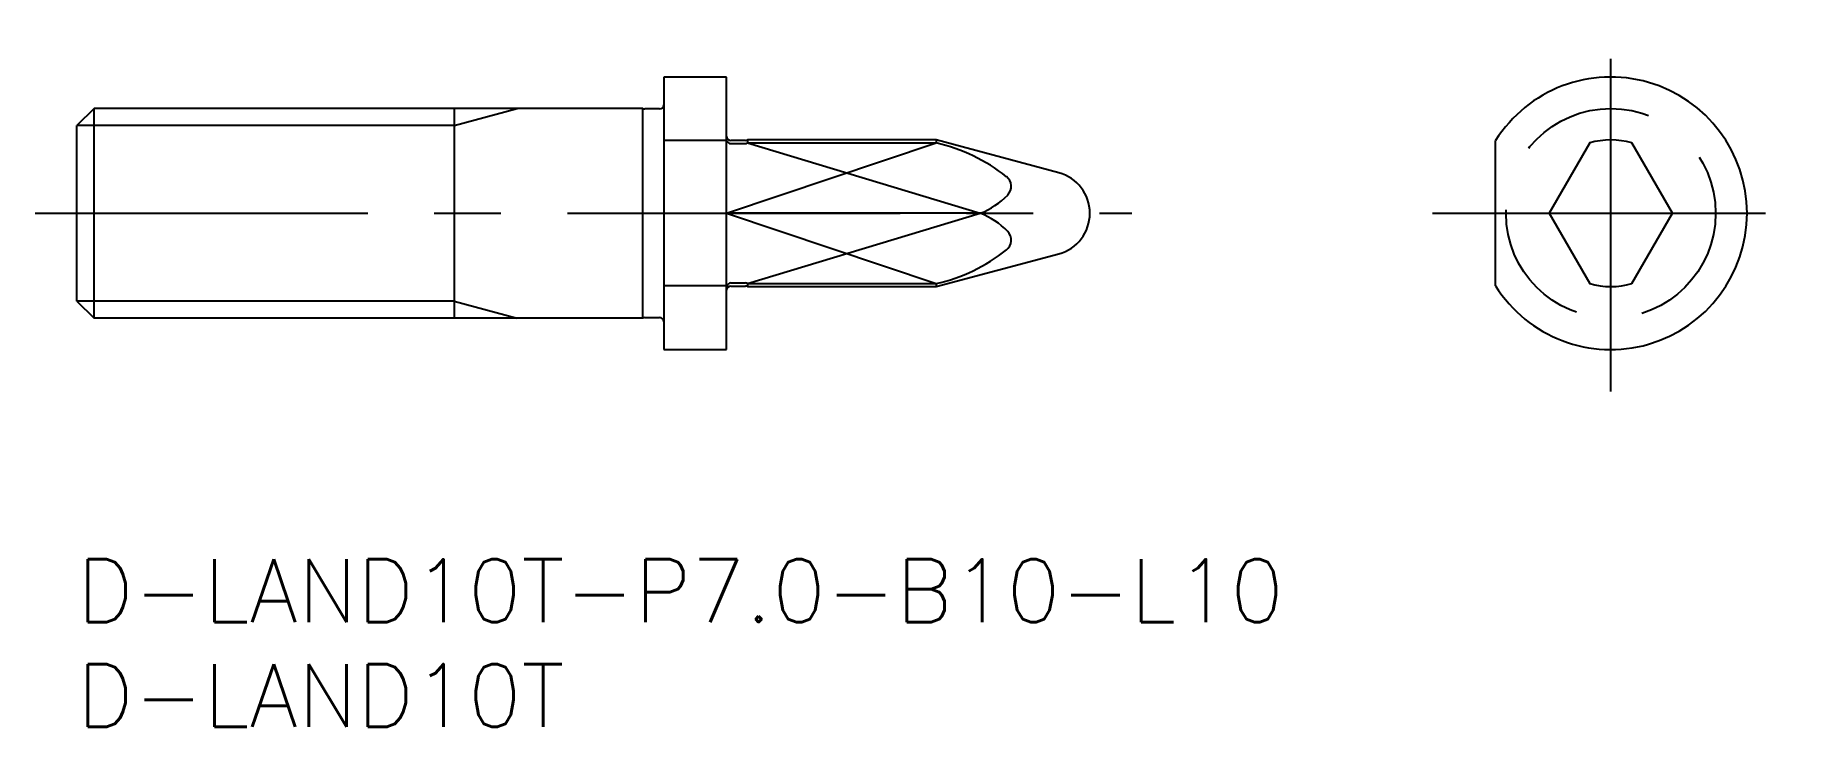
# Model space of a CAD drawing. Extents: x -2 to 81.7, y -8 to 25.
import ezdxf

# ---------------------------------------------------------------- set-up
doc = ezdxf.new("R2010")
doc.units = 0
doc.header["$LTSCALE"] = 0.5
doc.linetypes.add('CENTER', pattern=[50.8, 31.75, -6.35, 6.35, -6.35])
doc.linetypes.add('DASHED', pattern=[19.05, 12.7, -6.35])
for name, color, linetype in [('MSM_CENTER', 1, 'CENTER'), ('MSM_CONTINUOUS', 7, 'CONTINUOUS'), ('MSM_DASHED', 4, 'DASHED'), ('MSM_NARROW', 5, 'CONTINUOUS'), ('MSM_PART_NUMBER', 7, 'CONTINUOUS')]:
    doc.layers.add(name, color=color, linetype=linetype)
doc.styles.get("Standard").update_dxf_attribs({"font": 'txt.shx', "height": 0.5, "bigfont": 'bigfont.shx'})

# ---------------------------------------------------------------- blocks, each defined once
blk = doc.blocks.new('*U21')
at = {"layer": 'MSM_PART_NUMBER'}
blk.add_text('D-LAND10T-P7.0-B10-L10', height=3, dxfattribs=at).set_placement((0, -3))
blk = doc.blocks.new('*U22')
at = {"layer": 'MSM_PART_NUMBER'}
blk.add_text('D-LAND10T', height=3, dxfattribs=at).set_placement((0, -8))

msp = doc.modelspace()

# ---------------------------------------------------------------- linework, layer by layer
at = {"layer": 'MSM_CENTER'}
for p, q in [((73.191, 8), (73.191, 25)), ((-2, 16.5), (50.332, 16.5)), ((64.691, 16.5), (81.691, 16.5))]:
    msp.add_line(p, q, dxfattribs=at)
at = {"layer": 'MSM_CONTINUOUS'}
for p, q in [((31, 23), (28, 23)), ((28, 23), (28, 10)), ((31, 10), (31, 23)), ((0.812, 21.5), (0, 20.688)), ((0.812, 11.5), (0.812, 21.5)), ((27, 21.5), (0.812, 21.5)), ((18, 21.5), (18, 11.5)), ((27, 11.5), (27, 21.5)), ((27.8, 21.475), (27.097, 21.475)), ((0, 12.312), (0, 20.688)), ((31, 19.964), (28, 19.964)), ((31.903, 19.975), (31.2, 19.975)), ((31.2, 19.822), (31.903, 19.822)), ((41, 20), (32, 20)), ((32, 20), (32, 19.854)), ((32, 19.854), (41, 19.854)), ((46.852, 18.432), (41, 20)), ((41, 20), (41, 19.854)), ((67.691, 13.036), (67.691, 19.964)), ((72.191, 19.854), (70.255, 16.5)), ((76.128, 16.5), (74.191, 19.854)), ((43.103, 16.5), (31, 16.5)), ((70.255, 16.5), (72.191, 13.146)), ((74.191, 13.146), (76.128, 16.5)), ((41, 13), (46.852, 14.568)), ((31, 13.036), (28, 13.036)), ((31.2, 13.178), (31.903, 13.178)), ((31.2, 13.025), (31.903, 13.025)), ((32, 13.146), (41, 13.146)), ((32, 13.146), (32, 13)), ((32, 13), (41, 13)), ((41, 13.146), (41, 13)), ((0, 12.312), (0.812, 11.5)), ((27, 11.5), (0.812, 11.5)), ((27.097, 11.525), (27.8, 11.525)), ((28, 10), (31, 10))]:
    msp.add_line(p, q, dxfattribs=at)
for centre, radius, start, end in [((73.191, 16.5), 6.5, 212.20423, 147.79577), ((27.097, 21.675), 0.2, 241.04498, 270), ((27.8, 21.675), 0.2, 270, 0), ((31.2, 20.175), 0.2, 180, 270), ((31.265, 20.067), 0.265, 179.5317, 202.63688), ((31.22, 20.032), 0.211, 198.68679, 264.4776), ((31.903, 20.175), 0.2, 270, 298.95502), ((31.902, 19.991), 0.169, 270.54153, 305.65023), ((39.155, 11.705), 8.355, 51.53171, 77.2444), ((73.191, 16.5), 3.5, 73.39845, 106.60155), ((46.335, 16.5), 2, 285, 75), ((43.993, 17.783), 0.587, 315.54233, 52.26375), ((41.795, 19.886), 3.63, 291.12984, 316.15825), ((41.795, 13.114), 3.63, 43.84175, 68.87016), ((43.993, 15.217), 0.587, 307.73625, 44.45767), ((39.155, 21.295), 8.355, 282.7556, 308.46829), ((31.265, 12.933), 0.265, 157.36312, 180.4683), ((31.2, 12.825), 0.2, 90, 180), ((31.22, 12.968), 0.211, 95.5224, 161.31321), ((31.902, 13.009), 0.169, 54.34977, 89.45847), ((31.903, 12.825), 0.2, 61.04498, 90), ((73.191, 16.5), 3.5, 253.39845, 286.60155), ((27.097, 11.325), 0.2, 90, 118.95502), ((27.8, 11.325), 0.2, 0, 90)]:
    msp.add_arc(centre, radius, start, end, dxfattribs=at)
at = {"layer": 'MSM_DASHED'}
msp.add_circle((73.191, 16.5), 5, dxfattribs=at)
at = {"layer": 'MSM_NARROW'}
for p, q in [((18, 20.688), (21, 21.5)), ((18, 20.688), (0, 20.688)), ((31, 16.5), (41, 19.854)), ((32, 19.854), (43.103, 16.5)), ((31, 16.5), (41, 13.146)), ((32, 13.146), (43.103, 16.5)), ((18, 12.312), (0, 12.312)), ((18, 12.312), (21, 11.5))]:
    msp.add_line(p, q, dxfattribs=at)

# ---------------------------------------------------------------- block references
at = {"layer": 'MSM_CONTINUOUS'}
for name in ['*U21', '*U22']:
    msp.add_blockref(name, (0, 0), dxfattribs=at)

doc.saveas('drawing.dxf')
